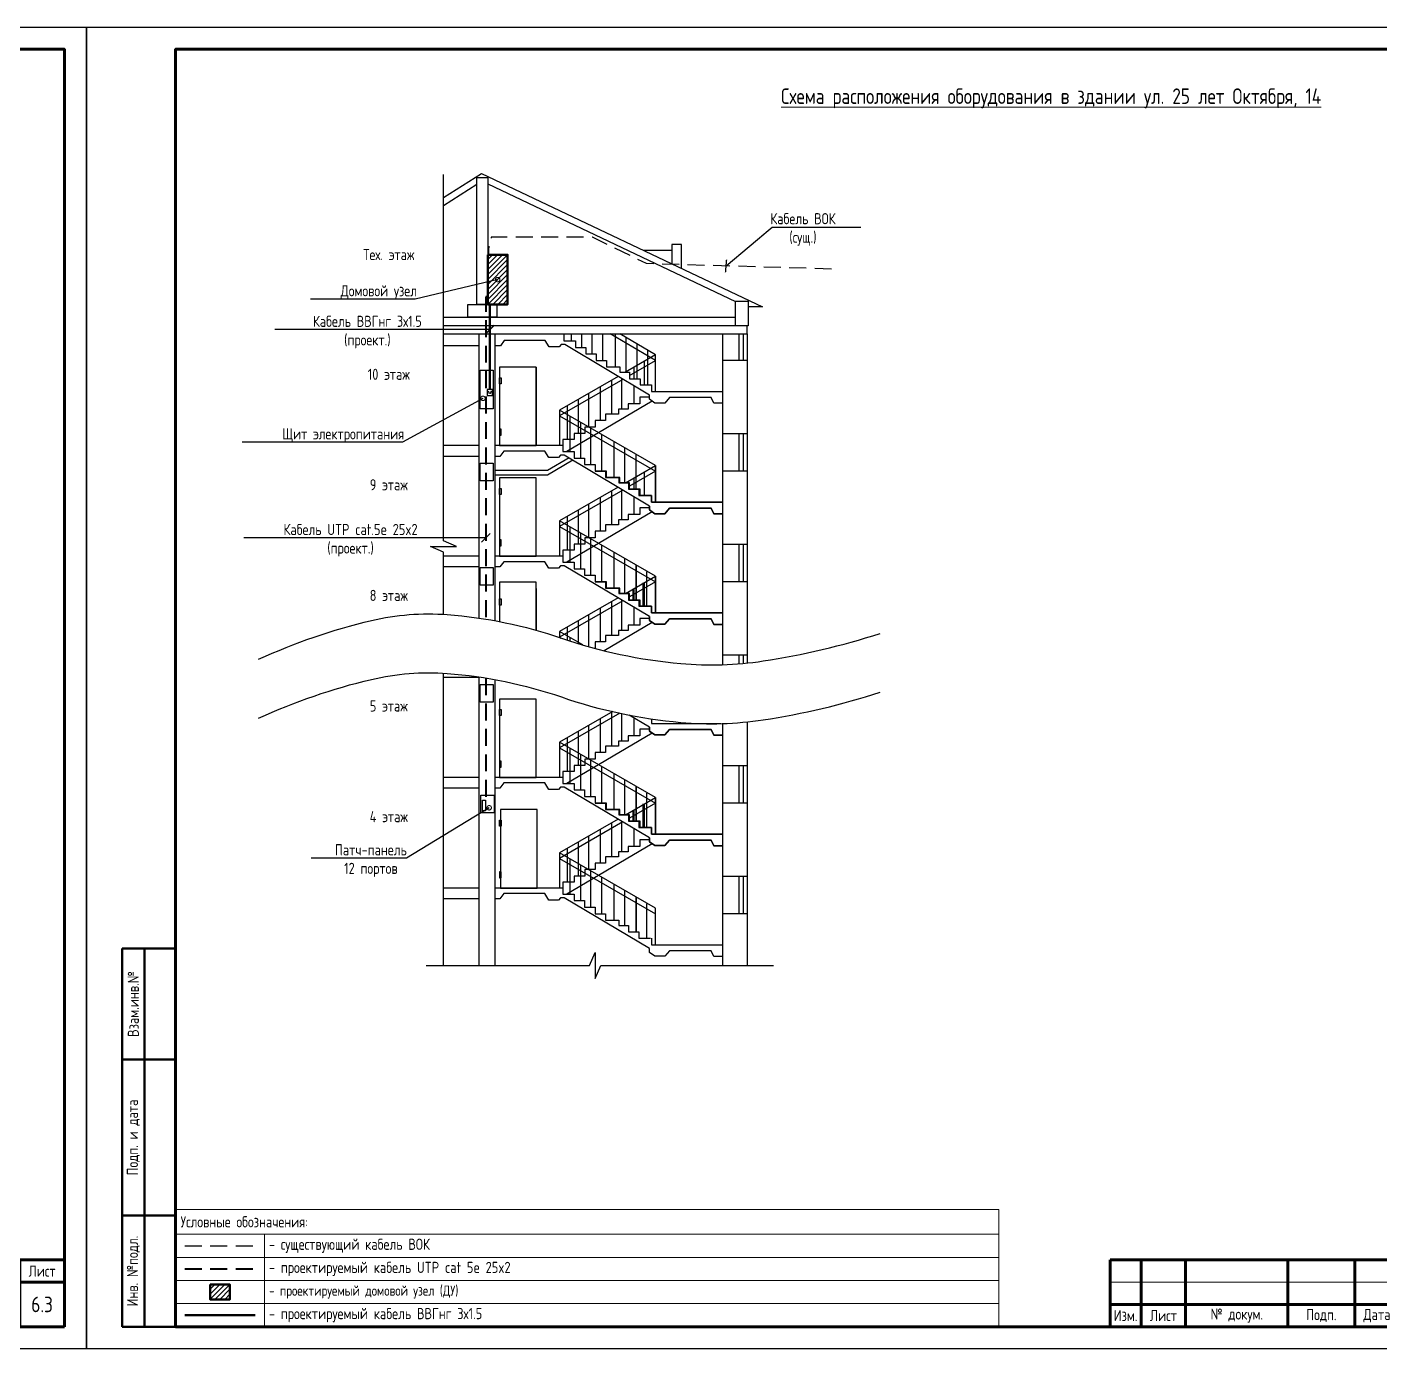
# Model space of a CAD drawing. Header units: millimetres. Extents: x -211 to 10565, y -2293 to 2244.
# Drawn here: x 3135.9 to 3439.9, y -1110.9 to -813.9 of the extents above; entities that cross this region are included whole.
import ezdxf
from ezdxf import colors
from ezdxf.entities.mleader import LeaderData, LeaderLine
from ezdxf.math import Vec2, Vec3

# ---------------------------------------------------------------- set-up
doc = ezdxf.new("R2010")
doc.units = ezdxf.units.MM
doc.linetypes.add('штриховая', pattern=[19.05, 12.7, -6.35])
doc.layers.add('(034) Оформление_0', color=7, linetype='Continuous', lineweight=9)
doc.layers.add('Домофония схемы', color=7, linetype='Continuous', lineweight=40)
doc.layers.add('_Проектируемое оборудование_кабели', color=7, linetype='Continuous', lineweight=50, true_color=0x000000)
for name, color, linetype in [('_Существующее оборудование_кабели', 7, 'Continuous'), ('Выноски и подписи', 7, 'Continuous'), ('Планы', 7, 'Continuous')]:
    doc.layers.add(name, color=color, linetype=linetype)
doc.layers.add('ВЭ', color=7, linetype='Continuous', plot=False)
doc.styles.get("Standard").update_dxf_attribs({"font": 'gost.TTF'})

# ---------------------------------------------------------------- blocks, each defined once
blk = doc.blocks.new('_DotSmall')
at = {"color": 0, "linetype": 'ByBlock', "const_width": 0.5}
blk.add_lwpolyline([(-0.0625, 0, 1), (0.0625, 0, 1)], format="xyb", close=True, dxfattribs=at)
blk = doc.blocks.new('_ArchTick')
at = {"color": 0, "const_width": 0.15}
blk.add_lwpolyline([(-0.5, -0.5), (0.5, 0.5)], dxfattribs=at)
blk = doc.blocks.new('*T325')
at = {"layer": '(034) Оформление_0', "lineweight": 60, "transparency": 16777216}
for p, q in [((0, 0), (185, 0)), ((0, 0), (0, -15)), ((7, 0), (7, -15)), ((17, 0), (17, -15)), ((40, 0), (40, -15)), ((55, 0), (55, -15)), ((65, 0), (65, -15)), ((175, 0), (175, -15)), ((185, 0), (185, -15)), ((175, -5), (185, -5)), ((0, -10), (65, -10)), ((0, -15), (185, -15))]:
    blk.add_line(p, q, dxfattribs=at)
at = {"layer": '(034) Оформление_0', "transparency": 16777216}
blk.add_line((0, -5), (65, -5), dxfattribs=at)
at = {"layer": '(034) Оформление_0', "color": 0, "lineweight": 60, "transparency": 16777216, "attachment_point": 5}
for s, insert, char_height, width in [('Лист', (180, -2.5), 2.5, 10), ('{\\fGOST|b0|i0|c0;12-2022-Н/22-ЛГ', (120, -7.5), 4, 110), ('Изм.', (3.5, -12.5), 2.5, 7), ('Лист', (12, -12.5), 2.5, 10), ('№ докум.', (28.5, -12.5), 2.5, 21), ('Подп.', (47.5, -12.5), 2.5, 15), ('Дата', (60, -12.5), 2.5, 10)]:
    blk.add_mtext(s, dxfattribs=dict(at, insert=insert, char_height=char_height, width=width))
blk = doc.blocks.new('*U324')
blk.add_blockref('*T325', (-185, 15))
blk = doc.blocks.new('*T11')
at = {"layer": '_Проектируемое оборудование_кабели', "color": 0, "lineweight": 50, "transparency": 16777216}
for p, q in [((0, 0), (0, 85)), ((0, 85), (12, 85)), ((5, 0), (5, 85)), ((12, 0), (12, 85)), ((0, 60), (12, 60)), ((0, 25), (12, 25)), ((0, 0), (12, 0))]:
    blk.add_line(p, q, dxfattribs=at)
at = {"layer": '_Проектируемое оборудование_кабели', "color": 0, "transparency": 16777216, "char_height": 2.5, "attachment_point": 5, "rotation": 90}
for s, insert, width in [('{\\C256;Взам.инв.№\\P}', (2.5, 72.5), 25), ('{\\C256;Подп. и дата\\P}', (2.5, 42.5), 35), ('{\\C256;Инв. №подл.\\P}', (2.5, 12.5), 25)]:
    blk.add_mtext(s, dxfattribs=dict(at, insert=insert, width=width))
blk = doc.blocks.new('А3_мал_штамп')
at = {"layer": '(034) Оформление_0'}
blk.add_lwpolyline([(420, 297), (0, 297), (0, 0), (420, 0)], close=True, dxfattribs=at)
at = {"layer": '(034) Оформление_0', "lineweight": 60}
blk.add_lwpolyline([(415, 5), (415, 292), (20, 292), (20, 5)], close=True, dxfattribs=at)
for name, p in [('*T11', (8, 5)), ('*U324', (415, 5))]:
    blk.add_blockref(name, p)
blk = doc.blocks.new('*T432')
at = {"layer": 'Defpoints', "color": 8, "linetype": 'ByBlock', "lineweight": 0, "transparency": 16777216}
for p, q in [((0, 0), (185, 0)), ((0, 0), (0, -26.36)), ((185, 0), (185, -26.36)), ((0, -5.59), (185, -5.59)), ((20, -5.59), (20, -26.36)), ((0, -10.78), (185, -10.78)), ((0, -15.97), (185, -15.97)), ((0, -21.17), (185, -21.17)), ((0, -26.36), (185, -26.36))]:
    blk.add_line(p, q, dxfattribs=at)
at = {"color": 0, "transparency": 16777216, "attachment_point": 4}
for s, insert, char_height, width in [('{\\C256;Условные обозначения:}', (1.13, -2.79), 2.5, 182.7483), ('- существующий кабель {\\C256;ВОК}', (20.98, -8.18), 2.5074, 163.0306), ('- проектируемый кабель {\\C256;UTP cat 5e 25x2}', (20.98, -13.38), 2.5074, 163.0306), ('{\\C256;- проектируемый домовой узел (ДУ)}', (21, -18.57), 2.3, 163), ('- проектируемый кабель {\\C256;ВВГнг 3х1.5}', (20.98, -23.76), 2.5074, 163.0306)]:
    blk.add_mtext(s, dxfattribs=dict(at, insert=insert, char_height=char_height, width=width))

msp = doc.modelspace()

# ---------------------------------------------------------------- hatches: boundary and pattern name
h = msp.add_hatch()
h.set_pattern_fill('ANSI31', color=256, scale=0.25)
h.set_pattern_definition([(45, (1862.0346, -640.5421), (-0.561266, 0.561266), [])])
h.paths.add_polyline_path([(3239.44, -865.08), (3243.91, -865.08), (3243.91, -876.22), (3239.44, -876.22)])
h = msp.add_hatch()
h.set_pattern_fill('ANSI31', color=256, scale=0.25)
h.set_pattern_definition([(45, (1799.6395, -871.9131), (-0.561266, 0.561266), [])])
h.paths.add_polyline_path([(3177.04, -1096.45), (3181.51, -1096.45), (3181.51, -1099.78), (3177.04, -1099.78)])

# ---------------------------------------------------------------- linework, layer by layer
msp.add_lwpolyline([(3187.93, -969.19, -0.049173), (3213.28, -960.48, -0.077279), (3230.35, -959.14, -0.063844), (3255.98, -964.42, 0.060859), (3282.82, -970.13, 0.059432), (3301.34, -969.56, 0.040747), (3327.59, -963.38)], format="xyb")
at = {"layer": '_Проектируемое оборудование_кабели'}
for points in [[(3239.44, -865.08), (3243.91, -865.08), (3243.91, -876.22), (3239.44, -876.22)], [(3177.04, -1096.45), (3181.51, -1096.45), (3181.51, -1099.78), (3177.04, -1099.78)]]:
    msp.add_lwpolyline(points, close=True, dxfattribs=at)
at = {"layer": '_Проектируемое оборудование_кабели', "color": 1}
for points in [[(3239.9, -895.32), (3239.9, -876.22)], [(3171.37, -1103.31), (3187.19, -1103.31)]]:
    msp.add_lwpolyline(points, dxfattribs=at)
at = {"layer": '_Существующее оборудование_кабели'}
for points in [[(3229.47, -945.85), (3229.47, -931.87), (3226.54, -930.61), (3229.47, -930.61), (3232.39, -930.61), (3229.47, -929.36), (3229.47, -847.01)], [(3229.47, -852.21), (3238, -846.79), (3301.21, -876.75), (3297.97, -876.75)], [(3237.02, -849.25), (3229.47, -854.04)], [(3239.44, -849.15), (3295.15, -875.55)], [(3282.97, -868.09), (3282.97, -862.78), (3280.77, -862.78), (3280.77, -864.1), (3274.52, -864.1)], [(3280.77, -864.1), (3280.77, -867.05)], [(3229.47, -879.08), (3295.11, -879.08)], [(3295.15, -881.03), (3229.47, -881.03)], [(3297.7, -882.84), (3297.7, -881.03)], [(3229.47, -882.84), (3297.7, -882.84), (3297.7, -956.79)], [(3237.41, -882.84), (3237.41, -946.69)], [(3241, -882.84), (3241, -947.28)], [(3292.22, -898.4), (3290.25, -898.4), (3289.64, -897.15), (3280.28, -897.15), (3279.2, -898.39), (3276.98, -898.39), (3275.78, -897.51), (3275.78, -896.64), (3256.74, -885.26), (3255.91, -885.26), (3255.46, -885.79), (3253.27, -885.79), (3252.34, -884.35), (3243.13, -884.35), (3242.27, -885.54), (3241, -885.54)], [(3256.56, -882.84), (3256.56, -884.4), (3259.13, -884.4), (3259.13, -885.89), (3261.45, -885.89), (3261.45, -887.36), (3263.82, -887.36), (3263.82, -888.82), (3266.12, -888.82), (3266.12, -890.24), (3269.12, -890.24), (3269.12, -891.48), (3271.31, -891.48), (3271.31, -892.92), (3273.68, -892.92), (3273.68, -894.31), (3276.25, -894.31), (3276.25, -895.81), (3292.22, -895.81)], [(3258.23, -884.4), (3258.23, -882.84)], [(3260.59, -885.89), (3260.59, -882.84)], [(3262.87, -887.36), (3262.87, -882.84)], [(3265.33, -888.82), (3265.33, -882.84)], [(3271.31, -892.21), (3277.16, -888.84), (3266.97, -882.84)], [(3268.11, -890.24), (3268.11, -882.84)], [(3277.16, -895.81), (3277.16, -887.58), (3269.1, -882.84)], [(3270.51, -891.48), (3270.51, -883.67)], [(3292.22, -882.84), (3292.22, -957.16)], [(3295.87, -882.84), (3295.87, -888.77)], [(3296.84, -882.84), (3296.84, -888.77)], [(3237.41, -885.54), (3229.47, -885.54)], [(3277.16, -887.58), (3270.41, -891.48)], [(3273.05, -892.92), (3273.05, -885.16)], [(3275.42, -894.31), (3275.42, -886.57)], [(3242.11, -890.38), (3242.11, -907.92)], [(3250.33, -890.31), (3250.33, -907.92)], [(3272.25, -890.41), (3272.25, -892.92)], [(3274.64, -894.31), (3274.64, -889.04)], [(3292.22, -888.77), (3297.7, -888.77)], [(3268.73, -892.44), (3255.58, -900.01), (3255.58, -907.92)], [(3269.8, -893.07), (3255.58, -901.27), (3277.16, -913.69), (3271.31, -917.06)], [(3267.26, -893.29), (3267.26, -900.88)], [(3269.58, -899.79), (3269.58, -892.95)], [(3239.51, -895.66), (3239.73, -896.24), (3239.9, -895.98), (3240.08, -896.24), (3240.3, -895.66)], [(3262.16, -903.77), (3262.16, -896.22)], [(3264.74, -902.33), (3264.74, -894.75)], [(3272.25, -894.54), (3272.25, -898.57)], [(3275.78, -897.08), (3273.59, -897.08), (3273.59, -898.57), (3271.02, -898.57), (3271.02, -899.79), (3268.85, -899.79), (3268.85, -900.88), (3265.89, -900.88), (3265.89, -902.33), (3263.58, -902.33), (3263.58, -903.77), (3261.28, -903.77), (3261.28, -905.23), (3258.89, -905.23), (3258.89, -906.58), (3256.32, -906.58), (3256.32, -907.92), (3241, -907.92)], [(3276.37, -897.95), (3257.18, -909.26)], [(3257.34, -906.58), (3257.34, -899)], [(3259.83, -905.23), (3259.83, -897.57)], [(3270.41, -916.34), (3277.16, -912.44), (3277.16, -920.67), (3277.16, -912.44), (3255.58, -900.01)], [(3257.98, -909.26), (3257.98, -901.4)], [(3260.33, -910.75), (3260.33, -902.76)], [(3262.64, -912.22), (3262.64, -904.08)], [(3265.07, -913.68), (3265.07, -905.48)], [(3297.7, -905.31), (3292.22, -905.31)], [(3295.87, -905.31), (3295.87, -913.63)], [(3296.84, -905.31), (3296.84, -913.63)], [(3237.41, -907.92), (3229.47, -907.92)], [(3256.32, -907.92), (3256.32, -909.26), (3258.89, -909.26), (3258.89, -910.75), (3261.2, -910.75), (3261.2, -912.22), (3263.58, -912.22), (3263.58, -913.68), (3265.87, -913.68), (3265.87, -915.1), (3268.88, -915.1), (3268.88, -916.34), (3271.07, -916.34), (3271.07, -917.77), (3273.42, -917.77), (3273.42, -919.16), (3276, -919.16)], [(3267.85, -915.1), (3267.85, -907.09)], [(3270.26, -916.34), (3270.26, -908.46)], [(3237.41, -910.36), (3229.47, -910.36)], [(3275.78, -921.52), (3275.78, -922.36), (3276.98, -923.24), (3279.2, -923.24), (3280.28, -922.01), (3289.64, -922.01), (3290.25, -923.26), (3292.22, -923.26), (3290.25, -923.26), (3289.64, -922.01), (3280.28, -922.01), (3279.2, -923.24), (3276.98, -923.24), (3275.78, -922.36), (3275.78, -921.52), (3256.64, -910.09), (3255.81, -910.09), (3255.35, -910.61), (3253.17, -910.61), (3252.26, -909.16), (3243.03, -909.16), (3242.16, -910.36), (3241, -910.36)], [(3257.71, -910.71), (3252.87, -913.56), (3241, -913.56)], [(3258.57, -911.24), (3252.87, -914.59), (3241, -914.59)], [(3272.8, -917.77), (3272.8, -910.02)], [(3276.25, -919.16), (3276.25, -920.67), (3292.22, -920.67), (3276.25, -920.67), (3276.25, -919.16), (3273.68, -919.16), (3273.68, -917.77), (3271.31, -917.77), (3271.31, -916.34), (3269.12, -916.34), (3269.12, -915.1), (3266.12, -915.1), (3266.12, -913.68), (3263.82, -913.68)], [(3274.64, -919.16), (3274.64, -913.9)], [(3292.22, -913.63), (3297.7, -913.63)], [(3268.73, -917.3), (3255.58, -924.87), (3255.58, -932.78)], [(3269.8, -917.94), (3255.58, -926.12), (3277.16, -938.55), (3271.31, -941.92)], [(3267.26, -918.15), (3267.26, -925.73)], [(3269.58, -924.65), (3269.58, -917.81)], [(3272.25, -915.27), (3272.25, -917.77)], [(3262.16, -928.65), (3262.16, -921.08)], [(3264.74, -927.19), (3264.74, -919.6)], [(3272.25, -919.42), (3272.25, -923.43)], [(3275.78, -921.94), (3273.59, -921.94), (3273.59, -923.43), (3271.02, -923.43), (3271.02, -924.65), (3268.85, -924.65), (3268.85, -925.73), (3265.89, -925.73), (3265.89, -927.19), (3263.58, -927.19), (3263.58, -928.65), (3261.28, -928.65), (3261.28, -930.08), (3258.89, -930.08), (3258.89, -931.46), (3256.32, -931.46), (3256.32, -932.78), (3241, -932.78)], [(3276.37, -922.8), (3257.18, -934.11)], [(3257.34, -931.46), (3257.34, -923.85)], [(3259.83, -930.08), (3259.83, -922.43)], [(3270.41, -941.19), (3277.16, -937.3), (3277.16, -945.53), (3277.16, -937.3), (3255.58, -924.87)], [(3257.98, -934.11), (3257.98, -926.26)], [(3260.33, -935.6), (3260.33, -927.61)], [(3262.64, -937.08), (3262.64, -928.93)], [(3265.07, -938.53), (3265.07, -930.36)], [(3297.7, -930.19), (3292.22, -930.19)], [(3295.87, -930.19), (3295.87, -938.48)], [(3296.84, -930.19), (3296.84, -938.48)], [(3237.41, -932.78), (3229.47, -932.78)], [(3256.32, -932.78), (3256.32, -934.11), (3258.89, -934.11), (3258.89, -935.6), (3261.2, -935.6), (3261.2, -937.08), (3263.58, -937.08), (3263.58, -938.53), (3265.87, -938.53), (3265.87, -939.96), (3268.88, -939.96), (3268.88, -941.19), (3271.07, -941.19), (3271.07, -942.65), (3273.42, -942.65), (3273.42, -944.02), (3276, -944.02)], [(3267.85, -939.96), (3267.85, -931.95)], [(3270.26, -941.19), (3270.26, -933.34)], [(3237.41, -935.21), (3229.47, -935.21)], [(3275.78, -946.37), (3275.78, -947.22), (3276.98, -948.1), (3279.2, -948.1), (3280.28, -946.86), (3289.64, -946.86), (3290.25, -948.13), (3292.22, -948.13), (3290.25, -948.13), (3289.64, -946.86), (3280.28, -946.86), (3279.2, -948.1), (3276.98, -948.1), (3275.78, -947.22), (3275.78, -946.37), (3256.64, -934.94), (3255.81, -934.94), (3255.35, -935.47), (3253.17, -935.47), (3252.26, -934.03), (3243.03, -934.03), (3242.16, -935.21), (3241, -935.21)], [(3275.18, -944.02), (3275.18, -936.28)], [(3250.33, -949.44), (3250.33, -938.64), (3242.11, -938.64), (3242.11, -947.49)], [(3276.25, -944.02), (3276.25, -945.53), (3292.22, -945.53), (3276.25, -945.53), (3276.25, -944.02), (3273.68, -944.02), (3273.68, -942.65), (3271.31, -942.65), (3271.31, -941.19), (3269.12, -941.19), (3269.12, -939.96), (3266.12, -939.96), (3266.12, -938.53), (3263.82, -938.53)], [(3274.4, -944.02), (3274.4, -938.75)], [(3274.64, -944.02), (3274.64, -938.75)], [(3292.22, -938.48), (3297.7, -938.48)], [(3242.11, -940.09), (3242.11, -947.49)], [(3250.33, -940.02), (3250.33, -949.44)], [(3268.73, -942.16), (3255.58, -949.73), (3255.58, -951.06)], [(3272.02, -940.13), (3272.02, -942.65)], [(3272.25, -940.13), (3272.25, -942.65)], [(3269.8, -942.8), (3255.58, -950.98), (3255.92, -951.18)], [(3264.74, -952.05), (3264.74, -944.46)], [(3267.26, -943), (3267.26, -950.59)], [(3269.58, -949.51), (3269.58, -942.67)], [(3272.25, -944.27), (3272.25, -948.29)], [(3259.83, -952.44), (3259.83, -947.29)], [(3262.16, -953.13), (3262.16, -945.93)], [(3275.78, -946.8), (3273.59, -946.8), (3273.59, -948.29), (3271.02, -948.29), (3271.02, -949.51), (3268.85, -949.51), (3268.85, -950.59), (3265.89, -950.59), (3265.89, -952.05), (3263.58, -952.05), (3263.58, -953.5), (3263.54, -953.5)], [(3276.37, -947.66), (3265.58, -954.03)], [(3260.79, -952.73), (3255.58, -949.73)], [(3257.34, -951.65), (3257.34, -948.73)], [(3257.98, -951.86), (3257.98, -951.11)], [(3260.33, -952.6), (3260.33, -952.49)], [(3297.7, -955.04), (3292.22, -955.04)], [(3295.87, -955.04), (3295.87, -956.96)], [(3296.84, -955.04), (3296.84, -956.87)], [(3229.47, -1024.79), (3229.47, -959.08)], [(3237.41, -960.07), (3229.47, -960.07)], [(3237.41, -959.92), (3237.41, -1024.79)], [(3241, -960.51), (3241, -1024.79)], [(3267.51, -967.72), (3255.58, -974.6), (3255.58, -982.51)], [(3269.09, -968.06), (3255.58, -975.84), (3277.16, -988.28), (3271.31, -991.65)], [(3264.74, -976.9), (3264.74, -969.32)], [(3267.26, -967.86), (3267.26, -975.46)], [(3269.58, -974.36), (3269.58, -968.17)], [(3275.78, -971.23), (3275.78, -972.08), (3276.98, -972.96), (3279.2, -972.96), (3280.28, -971.72), (3289.64, -971.72), (3290.25, -972.99), (3292.22, -972.99), (3290.25, -972.99), (3289.64, -971.72), (3280.28, -971.72), (3279.2, -972.96), (3276.98, -972.96), (3275.78, -972.08), (3275.78, -971.23), (3271.19, -968.49)], [(3272.25, -969.13), (3272.25, -973.14)], [(3276.25, -969.36), (3276.25, -970.4), (3291.8, -970.4)], [(3275.78, -971.65), (3273.59, -971.65), (3273.59, -973.14), (3271.02, -973.14), (3271.02, -974.36), (3268.85, -974.36), (3268.85, -975.46), (3265.89, -975.46), (3265.89, -976.9), (3263.58, -976.9), (3263.58, -978.36), (3261.28, -978.36), (3261.28, -979.81), (3258.89, -979.81), (3258.89, -981.17), (3256.32, -981.17), (3256.32, -982.51), (3241, -982.51)], [(3276.37, -972.52), (3257.18, -983.84)], [(3259.83, -979.81), (3259.83, -972.14)], [(3262.16, -978.36), (3262.16, -970.81)], [(3292.22, -970.39), (3292.22, -1024.79)], [(3297.7, -970.02), (3297.7, -1024.79)], [(3270.41, -990.91), (3277.16, -987.03), (3277.16, -995.26), (3277.16, -987.03), (3255.58, -974.6)], [(3257.34, -981.17), (3257.34, -973.58)], [(3257.98, -983.84), (3257.98, -975.99)], [(3260.33, -985.32), (3260.33, -977.34)], [(3262.64, -986.81), (3262.64, -978.66)], [(3265.07, -988.26), (3265.07, -980.07)], [(3267.85, -989.69), (3267.85, -981.66)], [(3297.7, -979.9), (3292.22, -979.9)], [(3295.87, -979.9), (3295.87, -988.21)], [(3296.84, -979.9), (3296.84, -988.21)], [(3237.41, -982.51), (3229.47, -982.51)], [(3237.41, -984.93), (3229.47, -984.93)], [(3275.78, -996.09), (3275.78, -996.95), (3276.98, -997.83), (3279.2, -997.83), (3280.28, -996.58), (3289.64, -996.58), (3290.25, -997.85), (3292.22, -997.85), (3290.25, -997.85), (3289.64, -996.58), (3280.28, -996.58), (3279.2, -997.83), (3276.98, -997.83), (3275.78, -996.95), (3275.78, -996.09), (3256.64, -984.66), (3255.81, -984.66), (3255.35, -985.18), (3253.17, -985.18), (3252.26, -983.74), (3243.03, -983.74), (3242.16, -984.93), (3241, -984.93)], [(3256.32, -982.51), (3256.32, -983.84), (3258.89, -983.84), (3258.89, -985.32), (3261.2, -985.32), (3261.2, -986.81), (3263.58, -986.81), (3263.58, -988.26), (3265.87, -988.26), (3265.87, -989.69), (3268.88, -989.69), (3268.88, -990.91), (3271.07, -990.91), (3271.07, -992.36), (3273.42, -992.36), (3273.42, -993.73), (3276, -993.73)], [(3270.26, -990.91), (3270.26, -983.05)], [(3275.18, -993.73), (3275.18, -986)], [(3276.25, -993.73), (3276.25, -995.26), (3292.22, -995.26), (3276.25, -995.26), (3276.25, -993.73), (3273.68, -993.73), (3273.68, -992.36), (3271.31, -992.36), (3271.31, -990.91), (3269.12, -990.91), (3269.12, -989.69), (3266.12, -989.69), (3266.12, -988.26), (3263.82, -988.26)], [(3272.02, -989.84), (3272.02, -992.36)], [(3272.25, -989.84), (3272.25, -992.36)], [(3274.4, -993.73), (3274.4, -988.47)], [(3274.64, -993.73), (3274.64, -988.47)], [(3292.22, -988.21), (3297.7, -988.21)], [(3268.73, -991.87), (3255.58, -999.46), (3255.58, -1007.36)], [(3269.8, -992.51), (3255.58, -1000.71), (3277.16, -1013.14)], [(3264.74, -1001.76), (3264.74, -994.17)], [(3267.26, -992.72), (3267.26, -1000.32)], [(3269.58, -999.24), (3269.58, -992.38)], [(3272.25, -993.99), (3272.25, -998)], [(3275.78, -996.51), (3273.59, -996.51), (3273.59, -998), (3271.02, -998), (3271.02, -999.24), (3268.85, -999.24), (3268.85, -1000.32), (3265.89, -1000.32), (3265.89, -1001.76), (3263.58, -1001.76), (3263.58, -1003.22), (3261.28, -1003.22), (3261.28, -1004.67), (3258.89, -1004.67), (3258.89, -1006.03), (3256.32, -1006.03), (3256.32, -1007.36), (3241, -1007.36)], [(3259.83, -1004.67), (3259.83, -997)], [(3262.16, -1003.22), (3262.16, -995.66)], [(3277.16, -1020.11), (3277.16, -1011.88), (3255.58, -999.46)], [(3276.37, -997.39), (3257.18, -1008.7)], [(3257.34, -1006.03), (3257.34, -998.44)], [(3257.98, -1008.7), (3257.98, -1000.84)], [(3260.33, -1010.17), (3260.33, -1002.2)], [(3262.64, -1011.66), (3262.64, -1003.52)], [(3265.07, -1013.12), (3265.07, -1004.93)], [(3297.7, -1004.76), (3292.22, -1004.76)], [(3295.87, -1004.76), (3295.87, -1013.07)], [(3296.84, -1004.76), (3296.84, -1013.07)], [(3237.41, -1007.36), (3229.47, -1007.36)], [(3292.22, -1022.7), (3290.25, -1022.7), (3289.64, -1021.45), (3280.28, -1021.45), (3279.2, -1022.69), (3276.98, -1022.69), (3275.78, -1021.81), (3275.78, -1020.94), (3256.64, -1009.53), (3255.81, -1009.53), (3255.35, -1010.04), (3253.17, -1010.04), (3252.26, -1008.6), (3243.03, -1008.6), (3242.16, -1009.79), (3241, -1009.79)], [(3256.32, -1007.36), (3256.32, -1008.7), (3258.89, -1008.7), (3258.89, -1010.17), (3261.2, -1010.17), (3261.2, -1011.66), (3263.58, -1011.66), (3263.58, -1013.12), (3265.87, -1013.12), (3265.87, -1014.54), (3268.88, -1014.54), (3268.88, -1015.76), (3271.07, -1015.76), (3271.07, -1017.22), (3273.42, -1017.22), (3273.42, -1018.61), (3276, -1018.61)], [(3267.85, -1014.54), (3267.85, -1006.52)], [(3270.26, -1015.76), (3270.26, -1007.91)], [(3237.41, -1009.79), (3229.47, -1009.79)], [(3275.18, -1018.61), (3275.18, -1010.87)], [(3292.22, -1013.07), (3297.7, -1013.07)], [(3276.25, -1018.61), (3276.25, -1020.11), (3292.22, -1020.11)]]:
    msp.add_lwpolyline(points, dxfattribs=at)
for points in [[(3237.02, -847.69), (3239.44, -847.69), (3239.44, -876.22), (3237.02, -876.22)], [(3295.15, -875.51), (3297.97, -875.51), (3297.97, -881.03), (3295.15, -881.03)], [(3238.22, -879.08), (3234.93, -879.08), (3234.93, -876.22), (3241.5, -876.22), (3241.5, -879.08)], [(3238.24, -876.22), (3238.22, -876.22)], [(3250.33, -890.31), (3242.11, -890.31), (3242.11, -907.92), (3250.33, -907.92)], [(3237.71, -891), (3240.69, -891), (3240.69, -899.66), (3237.71, -899.66)], [(3242.11, -892.7), (3242.44, -892.7), (3242.44, -894.04), (3242.11, -894.04)], [(3240.49, -895.32), (3239.3, -895.32), (3239.3, -896.68), (3240.49, -896.68)], [(3242.11, -905.6), (3242.44, -905.6), (3242.44, -904.26), (3242.11, -904.26)], [(3237.71, -911.9), (3240.69, -911.9), (3240.69, -915.86), (3237.71, -915.86)], [(3250.33, -915.17), (3242.11, -915.17), (3242.11, -932.78), (3250.33, -932.78)], [(3242.11, -917.55), (3242.44, -917.55), (3242.44, -918.91), (3242.11, -918.91)], [(3242.11, -930.47), (3242.44, -930.47), (3242.44, -929.12), (3242.11, -929.12)], [(3237.71, -935.37), (3240.69, -935.37), (3240.69, -939.33), (3237.71, -939.33)], [(3272.8, -934.88), (3272.8, -942.65)], [(3242.11, -942.41), (3242.44, -942.41), (3242.44, -943.77), (3242.11, -943.77)], [(3237.71, -961.61), (3240.69, -961.61), (3240.69, -965.57), (3237.71, -965.57)], [(3250.33, -964.88), (3242.11, -964.88), (3242.11, -982.51), (3250.33, -982.51)], [(3242.11, -967.27), (3242.44, -967.27), (3242.44, -968.62), (3242.11, -968.62)], [(3242.11, -980.19), (3242.44, -980.19), (3242.44, -978.83), (3242.11, -978.83)], [(3272.8, -984.61), (3272.8, -992.36)], [(3237.88, -986.47), (3240.86, -986.47), (3240.86, -990.45), (3237.88, -990.45)], [(3238.25, -987.6), (3238.95, -987.6), (3238.95, -990.04), (3238.25, -990.04)], [(3250.51, -989.74), (3242.28, -989.74), (3242.28, -1007.36), (3250.51, -1007.36)], [(3242.11, -992.12), (3242.44, -992.12), (3242.44, -993.48), (3242.11, -993.48)], [(3242.11, -1005.04), (3242.44, -1005.04), (3242.44, -1003.69), (3242.11, -1003.69)], [(3272.8, -1009.46), (3272.8, -1017.22)]]:
    msp.add_lwpolyline(points, close=True, dxfattribs=at)
at = {"layer": '_Существующее оборудование_кабели', "linetype": 'штриховая', "ltscale": 0.3, "flags": 128}
for points in [[(3316.72, -868.28), (3275.1, -867.06), (3262.99, -861.12), (3240.22, -861.12), (3239.61, -863.68), (3239.61, -865.08)], [(3171.37, -1087.73), (3187.19, -1087.73)]]:
    msp.add_lwpolyline(points, dxfattribs=at)
at = {"layer": 'ВЭ'}
msp.add_lwpolyline([(2729.28, -813.91), (3149.28, -813.91), (3149.28, -1110.91), (2729.28, -1110.91)], close=True, dxfattribs=at)
at = {"layer": 'Домофония схемы', "color": 5, "linetype": 'штриховая', "ltscale": 0.3, "flags": 128}
for points in [[(3239.44, -874.51), (3239, -874.51), (3239, -946.94)], [(3239, -960.17), (3239, -987.04), (3238.61, -987.04), (3238.61, -987.6)], [(3171.37, -1092.92), (3187.19, -1092.92)]]:
    msp.add_lwpolyline(points, dxfattribs=at)
at = {"layer": 'Планы'}
msp.add_lwpolyline([(3225.61, -1024.79), (3262.33, -1024.79), (3263.58, -1021.86), (3263.58, -1024.79), (3263.58, -1027.71), (3264.84, -1024.79), (3303.62, -1024.79)], dxfattribs=at)

# ---------------------------------------------------------------- block references
for name, p in [('А3_мал_штамп', (2729.28, -1110.91)), ('*T432', (3169.28, -1079.55))]:
    msp.add_blockref(name, p)

# ---------------------------------------------------------------- texts
at = {"layer": '(034) Оформление_0', "attachment_point": 5}
for s, insert, char_height in [('{\\LСхема расположения оборудования в здании ул. 25 лет Октября, 14}', (3366.05, -829.91), 3.5), ('Тех. этаж', (3217.19, -865.03), 2.5), ('9 этаж', (3217.19, -916.74), 2.5), ('5 этаж', (3217.19, -966.45), 2.5), ('4 этаж', (3217.19, -991.31), 2.5)]:
    msp.add_mtext(s, dxfattribs=dict(at, insert=insert, char_height=char_height))
at = {"layer": '(034) Оформление_0', "insert": (3139.28, -1100.91), "char_height": 3.5, "width": 10, "attachment_point": 5}
msp.add_mtext('6.3', dxfattribs=at)

# ---------------------------------------------------------------- leaders
at = {"layer": 'Выноски и подписи'}
ml = msp.add_multileader_mtext('Standard', dxfattribs=at)
ml.set_content('Щит электропитания', color=256)
ml.set_leader_properties()
ml.set_arrow_properties(name='DOTSMALL')
ml.build(insert=Vec2(0, 0))
ml.multileader.update_dxf_attribs({"text_left_attachment_type": 6, "text_right_attachment_type": 6, "dogleg_length": 0, "arrow_head_size": 2})
ctx = ml.context
ctx.base_point, ctx.char_height, ctx.arrow_head_size, ctx.landing_gap_size, ctx.plane_origin = Vec3(3193.61, -907.18), 2.5, 2, 0, Vec3(3185.41, -895.01)
ctx.left_attachment, ctx.right_attachment, ctx.text_align_type = 6, 6, 1
notes = []
notes.append((ctx, [(1, (1, 1, 0), (3220.3, -907.18), (-1, 0), 0, [(0, [(3238.36, -897.33)], 0, [])])]))
ctx.mtext.insert, ctx.mtext.defined_height, ctx.mtext.alignment, ctx.mtext.flow_direction = Vec3(3206.96, -904.05), 11.09, 2, 5
ml = msp.add_multileader_mtext('Standard', dxfattribs=at)
ml.set_content('Патч-панель\\P12 портов', color=256)
ml.set_leader_properties()
ml.set_arrow_properties(name='DOTSMALL')
ml.build(insert=Vec2(0, 0))
ml.multileader.update_dxf_attribs({"text_left_attachment_type": 6, "text_right_attachment_type": 6, "dogleg_length": 0, "arrow_head_size": 2})
ctx = ml.context
ctx.base_point, ctx.char_height, ctx.arrow_head_size, ctx.landing_gap_size, ctx.plane_origin = Vec3(3205.2, -1000.64), 2.5, 2, 0, Vec3(3186.32, -981.54)
ctx.left_attachment, ctx.right_attachment, ctx.text_align_type = 6, 6, 1
notes.append((ctx, [(1, (1, 1, 0), (3221.15, -1000.64), (-1, 0), 0, [(0, [(3239.76, -989.32)], 0, [])])]))
ctx.mtext.insert, ctx.mtext.defined_height, ctx.mtext.alignment, ctx.mtext.flow_direction = Vec3(3213.17, -997.51), 11.09, 2, 5
for ctx, leaders in notes:
    for number, flags, end, landing, length, lines in leaders:
        leader = LeaderData()
        leader.index, (leader.has_last_leader_line, leader.has_dogleg_vector, leader.attachment_direction) = number, flags
        leader.last_leader_point, leader.dogleg_vector, leader.dogleg_length = Vec3(end), Vec3(landing), length
        for number, points, colour, breaks in lines:
            line = LeaderLine()
            line.index, line.vertices, line.color, line.breaks = number, Vec3.list(points), colors.encode_raw_color(colour), breaks
            leader.lines.append(line)
        ctx.leaders.append(leader)

# ---------------------------------------------------------------- next in the draw order: leaders
at = {"layer": 'Выноски и подписи', "linetype": 'Continuous', "ltscale": 5}
ml = msp.add_multileader_mtext('Standard', dxfattribs=at)
ml.set_content('Кабель ВОК\\P(сущ.)', color=256)
ml.set_leader_properties()
ml.set_arrow_properties(name='ARCHTICK')
ml.build(insert=Vec2(0, 0))
ml.multileader.update_dxf_attribs({"text_left_attachment_type": 6, "text_right_attachment_type": 6, "dogleg_length": 0, "arrow_head_size": 2})
ctx = ml.context
ctx.base_point, ctx.char_height, ctx.arrow_head_size, ctx.landing_gap_size, ctx.plane_origin = Vec3(3303.36, -858.84), 2.5, 2, 0, Vec3(3357, -858.3)
ctx.left_attachment, ctx.right_attachment, ctx.text_align_type = 6, 6, 1
notes = []
notes.append((ctx, [(1, (1, 1, 0), (3303.36, -858.84), (1, 0), 0, [(0, [(3292.98, -867.59)], 0, [])])]))
ctx.mtext.insert, ctx.mtext.alignment, ctx.mtext.flow_direction = Vec3(3310.27, -855.71), 2, 5
ctx.mtext.has_bg_fill, ctx.mtext.bg_color, ctx.mtext.bg_scale_factor, ctx.mtext.bg_transparency, ctx.mtext.use_window_bg_color = 1, -1027028792, 1.5, 0, 1
ml = msp.add_multileader_mtext('Standard', dxfattribs=at)
ml.set_content('Кабель ВВГнг 3х1.5\\P(проект.)', color=256)
ml.set_leader_properties()
ml.set_arrow_properties(name='ARCHTICK')
ml.build(insert=Vec2(0, 0))
ml.multileader.update_dxf_attribs({"text_left_attachment_type": 6, "text_right_attachment_type": 6, "dogleg_length": 0, "arrow_head_size": 2})
ctx = ml.context
ctx.base_point, ctx.char_height, ctx.arrow_head_size, ctx.landing_gap_size, ctx.plane_origin = Vec3(3200.89, -881.89), 2.5, 2, 0, Vec3(3247.34, -881.36)
ctx.left_attachment, ctx.right_attachment, ctx.text_align_type = 6, 6, 1
notes.append((ctx, [(0, (1, 1, 0), (3223.86, -881.89), (-1, 0), 0, [(0, [(3239.9, -881.89)], 0, [])])]))
ctx.mtext.insert, ctx.mtext.alignment, ctx.mtext.flow_direction = Vec3(3212.38, -878.77), 2, 5
ctx.mtext.has_bg_fill, ctx.mtext.bg_color, ctx.mtext.bg_scale_factor, ctx.mtext.bg_transparency, ctx.mtext.use_window_bg_color = 1, -1027028792, 1.5, 0, 1
ml = msp.add_multileader_mtext('Standard', dxfattribs=at)
ml.set_content('Кабель UTP cat.5e 25x2\\P(проект.)', color=256)
ml.set_leader_properties()
ml.set_arrow_properties(name='ARCHTICK')
ml.build(insert=Vec2(0, 0))
ml.multileader.update_dxf_attribs({"text_left_attachment_type": 6, "text_right_attachment_type": 6, "dogleg_length": 0, "arrow_head_size": 2})
ctx = ml.context
ctx.base_point, ctx.char_height, ctx.arrow_head_size, ctx.landing_gap_size, ctx.plane_origin = Vec3(3194.24, -928.67), 2.5, 2, 0, Vec3(3246.44, -928.13)
ctx.left_attachment, ctx.right_attachment, ctx.text_align_type = 6, 6, 1
notes.append((ctx, [(0, (1, 1, 0), (3222.97, -928.67), (-1, 0), 0, [(0, [(3239, -928.67)], 0, [])])]))
ctx.mtext.insert, ctx.mtext.alignment, ctx.mtext.flow_direction = Vec3(3208.6, -925.54), 2, 5
ctx.mtext.has_bg_fill, ctx.mtext.bg_color, ctx.mtext.bg_scale_factor, ctx.mtext.bg_transparency, ctx.mtext.use_window_bg_color = 1, -1027028792, 1.5, 0, 1
for ctx, leaders in notes:
    for number, flags, end, landing, length, lines in leaders:
        leader = LeaderData()
        leader.index, (leader.has_last_leader_line, leader.has_dogleg_vector, leader.attachment_direction) = number, flags
        leader.last_leader_point, leader.dogleg_vector, leader.dogleg_length = Vec3(end), Vec3(landing), length
        for number, points, colour, breaks in lines:
            line = LeaderLine()
            line.index, line.vertices, line.color, line.breaks = number, Vec3.list(points), colors.encode_raw_color(colour), breaks
            leader.lines.append(line)
        ctx.leaders.append(leader)

# ---------------------------------------------------------------- next in the draw order: linework, layer by layer
msp.add_lwpolyline([(3187.93, -955.96, -0.049173), (3213.28, -947.25, -0.077279), (3230.35, -945.91, -0.063844), (3255.98, -951.2, 0.060859), (3282.82, -956.9, 0.059432), (3301.34, -956.33, 0.040747), (3327.59, -950.15)], format="xyb")
at = {"layer": 'ВЭ'}
msp.add_lwpolyline([(3149.28, -813.91), (3569.28, -813.91), (3569.28, -1110.91), (3149.28, -1110.91)], close=True, dxfattribs=at)

# ---------------------------------------------------------------- next in the draw order: block references
msp.add_blockref('А3_мал_штамп', (3149.28, -1110.91))

# ---------------------------------------------------------------- next in the draw order: texts
at = {"layer": '(034) Оформление_0', "char_height": 2.5, "attachment_point": 5}
for s, insert in [('10 этаж', (3217.19, -891.92)), ('8 этаж', (3217.19, -941.6))]:
    msp.add_mtext(s, dxfattribs=dict(at, insert=insert))

# ---------------------------------------------------------------- next in the draw order: leaders
at = {"layer": 'Выноски и подписи'}
ml = msp.add_multileader_mtext('Standard', dxfattribs=at)
ml.set_content('Домовой узел', color=256)
ml.set_leader_properties()
ml.set_arrow_properties(name='DOTSMALL')
ml.build(insert=Vec2(0, 0))
ml.multileader.update_dxf_attribs({"text_left_attachment_type": 6, "text_right_attachment_type": 6, "dogleg_length": 0, "arrow_head_size": 2})
ctx = ml.context
ctx.base_point, ctx.char_height, ctx.arrow_head_size, ctx.landing_gap_size, ctx.plane_origin = Vec3(3206.81, -875.04), 2.5, 2, 0, Vec3(3188.23, -862.87)
ctx.left_attachment, ctx.right_attachment, ctx.text_align_type = 6, 6, 1
notes = []
notes.append((ctx, [(1, (1, 1, 0), (3223.12, -875.04), (-1, 0), 0, [(0, [(3241.67, -870.65)], 0, [])])]))
ctx.mtext.insert, ctx.mtext.defined_height, ctx.mtext.alignment, ctx.mtext.flow_direction = Vec3(3214.96, -871.91), 11.09, 2, 5
for ctx, leaders in notes:
    for number, flags, end, landing, length, lines in leaders:
        leader = LeaderData()
        leader.index, (leader.has_last_leader_line, leader.has_dogleg_vector, leader.attachment_direction) = number, flags
        leader.last_leader_point, leader.dogleg_vector, leader.dogleg_length = Vec3(end), Vec3(landing), length
        for number, points, colour, breaks in lines:
            line = LeaderLine()
            line.index, line.vertices, line.color, line.breaks = number, Vec3.list(points), colors.encode_raw_color(colour), breaks
            leader.lines.append(line)
        ctx.leaders.append(leader)

doc.saveas('drawing.dxf')
